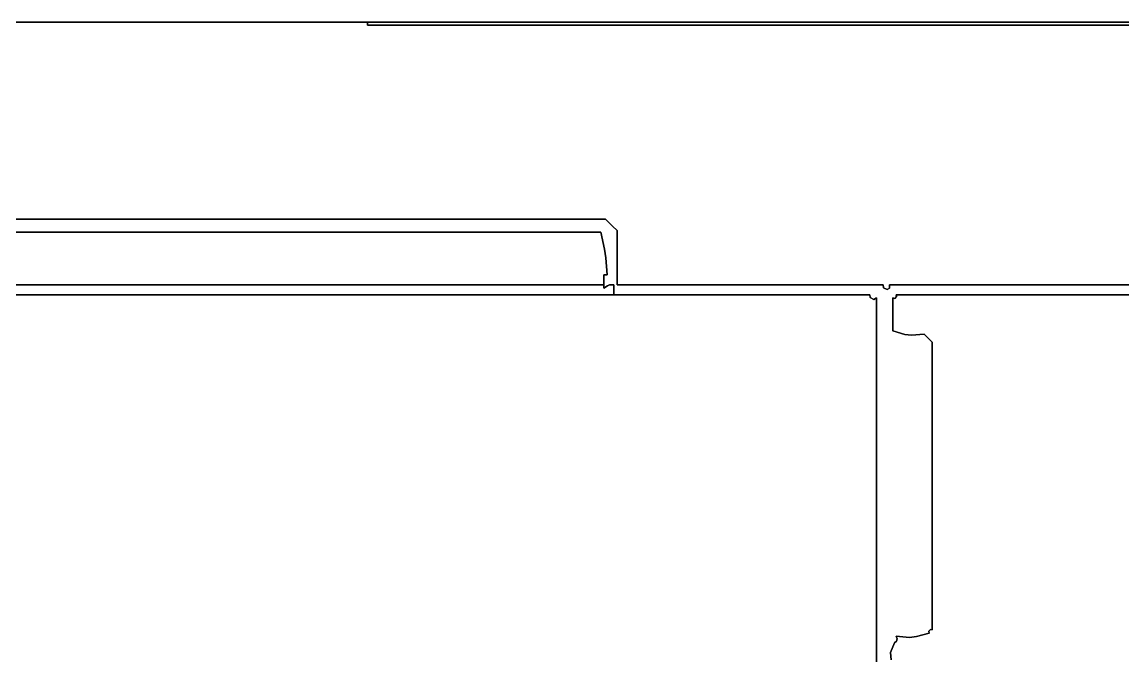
# Model space of a CAD drawing. Extents: x 0 to 5.85, y 0 to 5.4.
# Drawn here: x 1.913 to 3.031, y 4.755 to 5.398 of the extents above; entities that cross this region are included whole.
import ezdxf

# ---------------------------------------------------------------- set-up
doc = ezdxf.new("R2010")
doc.units = 0
doc.header["$LTSCALE"] = 0.40404
doc.layers.get('0').update_dxf_attribs({"linetype": 'CONTINUOUS'})

msp = doc.modelspace()

# ---------------------------------------------------------------- linework, layer by layer
for p, q in [((2.263913, 5.398049), (0.003334, 5.398049)), ((0.003334, 5.398049), (2.263913, 5.398049)), ((2.263913, 5.398049), (0.003334, 5.398049)), ((5.851498, 5.398049), (2.263913, 5.398049)), ((2.263913, 5.398049), (5.851498, 5.398049)), ((5.851498, 5.398049), (2.263913, 5.398049)), ((2.263913, 5.398049), (2.263913, 5.394714)), ((2.263913, 5.394714), (2.263913, 5.398049)), ((2.263913, 5.398049), (2.263913, 5.394714)), ((2.263913, 5.394714), (2.263913, 5.398049)), ((2.263913, 5.398049), (2.263913, 5.394714)), ((2.263913, 5.394714), (2.263913, 5.398049)), ((2.263913, 5.394714), (5.851498, 5.394714)), ((5.851498, 5.394714), (2.263913, 5.394714)), ((2.263913, 5.394714), (5.851498, 5.394714)), ((5.851498, 5.394714), (2.263913, 5.394714)), ((2.263913, 5.394714), (5.851498, 5.394714)), ((5.851498, 5.394714), (2.263913, 5.394714)), ((1.954167, 5.197997), (1.67843, 5.197997)), ((1.67843, 5.197997), (1.954167, 5.197997)), ((2.505641, 5.197997), (1.954167, 5.197997)), ((1.954167, 5.197997), (2.505641, 5.197997)), ((2.510309, 5.193329), (2.505641, 5.197997)), ((2.505641, 5.197997), (2.510309, 5.193329)), ((2.512643, 5.190996), (2.510309, 5.193329)), ((2.510309, 5.193329), (2.512643, 5.190996)), ((2.517311, 5.186328), (2.512643, 5.190996)), ((2.512643, 5.190996), (2.517311, 5.186328)), ((1.67843, 5.184661), (1.9525, 5.184661)), ((1.9525, 5.184661), (1.67843, 5.184661)), ((1.9525, 5.184661), (2.50064, 5.184661)), ((2.50064, 5.184661), (1.9525, 5.184661)), ((2.50064, 5.184661), (2.504593, 5.16757)), ((2.504593, 5.16757), (2.50064, 5.184661)), ((2.517311, 5.164322), (2.517311, 5.186328)), ((2.517311, 5.186328), (2.517311, 5.164322)), ((2.504593, 5.16757), (2.505942, 5.158805)), ((2.505942, 5.158805), (2.504593, 5.16757)), ((2.505942, 5.158805), (2.507309, 5.141316)), ((2.507309, 5.141316), (2.505942, 5.158805)), ((2.517311, 5.153319), (2.517311, 5.164322)), ((2.517311, 5.164322), (2.517311, 5.153319)), ((2.517311, 5.131314), (2.517311, 5.153319)), ((2.517311, 5.153319), (2.517311, 5.131314)), ((2.503974, 5.131314), (1.116953, 5.131314)), ((1.116953, 5.131314), (2.503974, 5.131314)), ((2.503974, 5.131314), (1.116953, 5.131314)), ((1.123621, 5.131314), (2.503974, 5.131314)), ((2.503974, 5.131314), (1.123621, 5.131314)), ((1.123621, 5.131314), (2.503974, 5.131314)), ((2.505308, 5.141316), (2.503974, 5.141316)), ((2.503974, 5.141316), (2.503974, 5.127979)), ((2.503974, 5.127979), (2.503974, 5.141316)), ((2.503974, 5.141316), (2.503974, 5.127979)), ((2.503974, 5.131314), (2.503974, 5.141316)), ((2.503974, 5.141316), (2.503974, 5.131314)), ((2.503974, 5.131314), (2.503974, 5.141316)), ((2.503974, 5.141316), (2.505308, 5.141316)), ((2.503974, 5.127979), (2.503974, 5.131314)), ((2.503974, 5.131314), (2.503974, 5.127979)), ((2.503974, 5.127979), (2.503974, 5.131314)), ((2.505975, 5.141316), (2.505308, 5.141316)), ((2.505308, 5.141316), (2.505975, 5.141316)), ((2.507309, 5.141316), (2.505975, 5.141316)), ((2.505975, 5.141316), (2.507309, 5.141316)), ((2.509762, 5.13118), (2.513977, 5.131314)), ((2.513977, 5.131314), (2.509762, 5.13118)), ((2.513977, 5.131314), (2.513977, 5.121311)), ((2.513977, 5.121311), (2.513977, 5.131314)), ((2.513977, 5.131314), (2.513977, 5.121311)), ((2.513977, 5.121311), (2.513977, 5.131314)), ((2.513977, 5.131314), (2.513977, 5.121311)), ((2.513977, 5.121311), (2.513977, 5.131314)), ((2.625339, 5.131314), (2.517311, 5.131314)), ((2.517311, 5.131314), (2.625339, 5.131314)), ((2.679353, 5.131314), (2.625339, 5.131314)), ((2.625339, 5.131314), (2.679353, 5.131314)), ((2.78738, 5.131314), (2.679353, 5.131314)), ((2.679353, 5.131314), (2.78738, 5.131314)), ((2.787699, 5.128349), (2.78738, 5.131314)), ((2.78738, 5.131314), (2.787699, 5.128349)), ((3.147472, 5.131314), (2.794049, 5.131314)), ((2.794049, 5.131314), (3.147472, 5.131314)), ((3.147472, 5.131314), (2.794049, 5.131314)), ((2.794049, 5.131314), (2.794049, 5.12998)), ((2.794049, 5.12998), (2.794049, 5.131314)), ((2.794049, 5.131314), (3.144138, 5.131314)), ((3.144138, 5.131314), (2.794049, 5.131314)), ((2.794049, 5.131314), (3.144138, 5.131314)), ((2.774043, 5.121311), (0.113362, 5.121311)), ((0.113362, 5.121311), (2.774043, 5.121311)), ((2.774043, 5.121311), (0.113362, 5.121311)), ((1.116953, 5.121311), (2.513977, 5.121311)), ((2.513977, 5.121311), (1.116953, 5.121311)), ((1.116953, 5.121311), (2.513977, 5.121311)), ((2.503974, 5.127979), (2.507427, 5.130402)), ((2.507427, 5.130402), (2.503974, 5.127979)), ((2.507427, 5.130402), (2.509762, 5.13118)), ((2.509762, 5.13118), (2.507427, 5.130402)), ((2.513977, 5.121311), (2.774043, 5.121311)), ((2.774043, 5.121311), (2.513977, 5.121311)), ((2.513977, 5.121311), (2.774043, 5.121311)), ((2.774043, 5.121311), (2.774362, 5.118346)), ((2.774362, 5.118346), (2.774043, 5.121311)), ((2.791485, 5.126456), (2.787699, 5.128349)), ((2.787699, 5.128349), (2.791485, 5.126456)), ((2.794049, 5.127979), (2.791485, 5.126456)), ((2.791485, 5.126456), (2.794049, 5.127979)), ((2.794049, 5.12998), (2.794049, 5.129313)), ((2.794049, 5.129313), (2.794049, 5.12998)), ((2.794049, 5.129313), (2.794049, 5.127979)), ((2.794049, 5.127979), (2.794049, 5.129313)), ((2.801119, 5.119468), (2.800717, 5.121311)), ((2.800717, 5.121311), (3.147472, 5.121311)), ((3.147472, 5.121311), (2.800717, 5.121311)), ((2.800717, 5.121311), (3.147472, 5.121311)), ((4.20441, 5.121311), (2.800717, 5.121311)), ((2.800717, 5.121311), (4.20441, 5.121311)), ((4.20441, 5.121311), (2.800717, 5.121311)), ((2.800717, 5.121311), (2.801119, 5.119468)), ((2.774362, 5.118346), (2.778148, 5.116453)), ((2.778148, 5.116453), (2.774362, 5.118346)), ((2.778148, 5.116453), (2.780712, 5.117977)), ((2.780712, 5.117977), (2.778148, 5.116453)), ((2.780712, 5.117977), (2.780712, 4.969939)), ((2.780712, 4.969939), (2.780712, 5.117977)), ((2.797383, 5.10464), (2.797383, 5.117977)), ((2.797383, 5.117977), (2.799226, 5.117575)), ((2.799226, 5.117575), (2.797383, 5.117977)), ((2.797383, 5.117977), (2.797383, 5.10464)), ((2.799226, 5.117575), (2.801119, 5.119468)), ((2.801119, 5.119468), (2.799226, 5.117575)), ((2.797383, 5.097972), (2.797383, 5.10464)), ((2.797383, 5.10464), (2.797383, 5.097972)), ((2.797383, 5.084635), (2.797383, 5.097972)), ((2.797383, 5.097972), (2.797383, 5.084635)), ((2.809608, 5.081051), (2.797383, 5.084635)), ((2.797383, 5.084635), (2.809608, 5.081051)), ((2.816354, 5.080341), (2.809608, 5.081051)), ((2.809608, 5.081051), (2.816354, 5.080341)), ((2.829058, 5.081301), (2.816354, 5.080341)), ((2.816354, 5.080341), (2.829058, 5.081301)), ((2.832392, 5.077967), (2.829058, 5.081301)), ((2.829058, 5.081301), (2.832392, 5.077967)), ((2.834059, 5.0763), (2.832392, 5.077967)), ((2.832392, 5.077967), (2.834059, 5.0763)), ((2.837393, 5.072965), (2.834059, 5.0763)), ((2.834059, 5.0763), (2.837393, 5.072965)), ((2.837393, 4.956269), (2.837393, 5.072965)), ((2.837393, 5.072965), (2.837393, 4.956269)), ((2.780712, 4.969939), (2.780712, 4.89592)), ((2.780712, 4.89592), (2.780712, 4.969939)), ((2.837393, 4.897921), (2.837393, 4.956269)), ((2.837393, 4.956269), (2.837393, 4.897921)), ((2.837393, 4.781224), (2.837393, 4.897921)), ((2.837393, 4.897921), (2.837393, 4.781224)), ((2.780712, 4.89592), (2.780712, 4.747882)), ((2.780712, 4.747882), (2.780712, 4.89592)), ((2.801763, 4.772013), (2.800717, 4.774556)), ((2.800717, 4.774556), (2.814078, 4.773488)), ((2.814078, 4.773488), (2.800717, 4.774556)), ((2.800717, 4.774556), (2.801763, 4.772013)), ((2.814078, 4.773488), (2.821174, 4.774198)), ((2.821174, 4.774198), (2.814078, 4.773488)), ((2.821174, 4.774198), (2.834059, 4.77789)), ((2.834059, 4.77789), (2.821174, 4.774198)), ((2.833743, 4.779749), (2.835534, 4.78154)), ((2.835534, 4.78154), (2.833743, 4.779749)), ((2.834059, 4.77789), (2.833743, 4.779749)), ((2.833743, 4.779749), (2.834059, 4.77789)), ((2.835534, 4.78154), (2.837393, 4.781224)), ((2.837393, 4.781224), (2.835534, 4.78154)), ((2.795051, 4.757973), (2.79905, 4.767887)), ((2.79905, 4.767887), (2.795051, 4.757973)), ((2.79905, 4.767887), (2.801169, 4.769638)), ((2.801169, 4.769638), (2.79905, 4.767887)), ((2.801169, 4.769638), (2.801763, 4.772013)), ((2.801763, 4.772013), (2.801169, 4.769638)), ((2.795515, 4.750553), (2.795051, 4.757973)), ((2.795051, 4.757973), (2.795515, 4.750553))]:
    msp.add_line(p, q)

doc.saveas('drawing.dxf')
